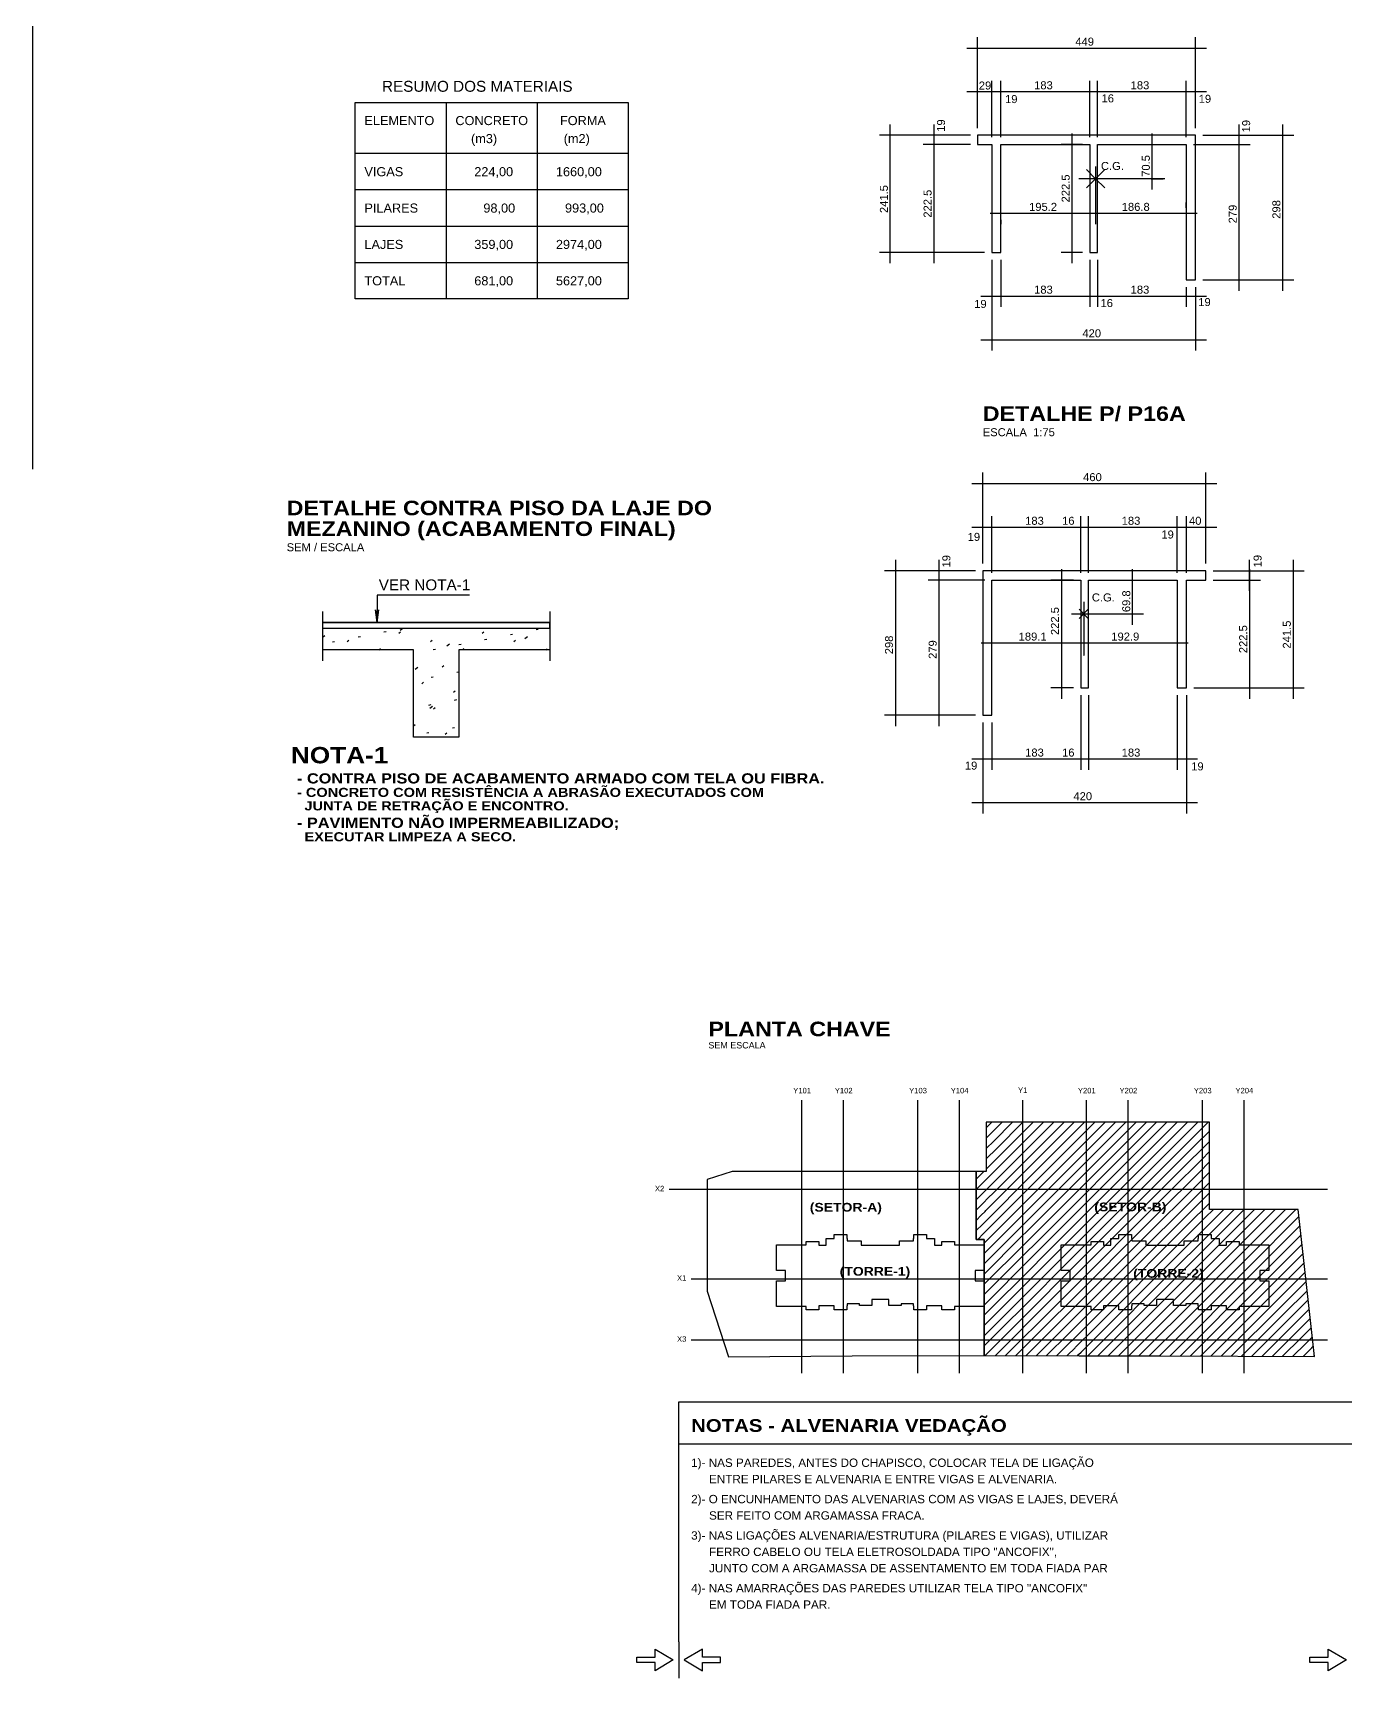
# Model space of a CAD drawing. Extents: x 0 to 13080, y 0 to 6750.
# Drawn here: x 8974 to 11687, y 0 to 3393 of the extents above; entities that cross this region are included whole.
import ezdxf

# ---------------------------------------------------------------- set-up
doc = ezdxf.new("R2010")
doc.units = 0
doc.header["$MEASUREMENT"] = 0
doc.linetypes.add('ESTILO_TQS_0006', pattern=[0.3, 0.2, -0.1])
doc.linetypes.add('ESTILO_TQS_0007', pattern=[2.1, 1.5, -0.2, 0.2, -0.2])
for name, color, linetype in [('MTH-14', 2, 'CONTINUOUS'), ('MTH-179', 1, 'CONTINUOUS'), ('MTH-18', 1, 'CONTINUOUS'), ('MTH-201', 4, 'CONTINUOUS'), ('MTH-226', 6, 'CONTINUOUS'), ('MTH-COTAS7', 31, 'CONTINUOUS'), ('MTH-EIXO-215', 1, 'CONTINUOUS'), ('MTH-EIXO-217', 8, 'CONTINUOUS'), ('MTH-LAJE-PRÉ', 16, 'CONTINUOUS'), ('MTH-LINHA-CORTE', 5, 'CONTINUOUS'), ('MTH-PILAR-SEGUE', 5, 'CONTINUOUS'), ('MTH-SOMBRA25', 253, 'CONTINUOUS'), ('MTH-TXT', 4, 'CONTINUOUS'), ('MTH-TXT-NEGRITO', 5, 'CONTINUOUS'), ('MTH-TXT-NOTAS', 3, 'CONTINUOUS'), ('MTH-TXT2', 5, 'CONTINUOUS')]:
    doc.layers.add(name, color=color, linetype=linetype)
doc.styles.add('TQS_ARIAL', font='arial.ttf')
doc.styles.add('TQS_ARIAL_BLACK', font='ariblk.ttf')

msp = doc.modelspace()

# ---------------------------------------------------------------- linework, layer by layer
at = {"layer": 'MTH-14', "linetype": 'Continuous'}
for p, q in [((9825.895323, 3249.384229), (9825.895323, 2844.384045)), ((10013.395323, 3249.384229), (10013.395323, 2844.384045)), ((9638.395323, 3069.384045), (10200.895323, 3069.384045)), ((9638.395323, 2994.384045), (10200.895323, 2994.384045))]:
    msp.add_line(p, q, dxfattribs=at)
at = {"layer": 'MTH-179', "linetype": 'Continuous'}
msp.add_line((10305.004952, 75.003475), (10305.004952, 0.003475), dxfattribs=at)
for points in [[(10293.753853, 37.503475), (10256.253853, 15.003475), (10256.253853, 31.878475), (10218.753853, 31.878475), (10218.753853, 43.128475), (10256.253853, 43.128475), (10256.253853, 60.003475), (10293.753853, 37.503475)], [(10316.253853, 37.503475), (10353.753853, 15.003475), (10353.753853, 31.878475), (10391.253853, 31.878475), (10391.253853, 43.128475), (10353.753853, 43.128475), (10353.753853, 60.003475), (10316.253853, 37.503475)], [(11681.254945, 37.503475), (11643.754945, 15.003475), (11643.754945, 31.878475), (11606.254945, 31.878475), (11606.254945, 43.128475), (11643.754945, 43.128475), (11643.754945, 60.003475), (11681.254945, 37.503475)]]:
    msp.add_lwpolyline(points, dxfattribs=at)
at = {"layer": 'MTH-18', "linetype": 'Continuous'}
msp.add_line((10305.004945, 483.002873), (11692.504945, 483.002873), dxfattribs=at)
at = {"layer": 'MTH-201', "linetype": 'ESTILO_TQS_0006'}
for points in [[(10506.861579, 893.794825), (10568.061171, 893.794825), (10568.061171, 900.454825), (10594.071506, 900.454825), (10594.071506, 892.444825), (10609.011579, 892.444825), (10609.011579, 906.528268), (10625.661578, 906.528268), (10625.661578, 914.53992), (10651.581579, 914.53992), (10651.581579, 906.529825), (10652.301579, 906.529825), (10652.301579, 901.849825), (10681.281579, 901.849825), (10681.281579, 893.029825), (10760.121579, 893.029825), (10760.121579, 901.849825), (10789.101579, 901.849825), (10789.101579, 906.529825), (10789.821579, 906.529825), (10789.821579, 914.53992), (10815.741579, 914.53992), (10815.741579, 906.528268), (10832.391579, 906.528268), (10832.391579, 892.444825), (10847.331651, 892.444825), (10847.331651, 900.454825), (10873.341578, 900.454825), (10873.341578, 893.794825), (10934.541579, 893.794825), (10934.541579, 840.784825), (10916.361579, 840.784825), (10916.361579, 819.094825), (10934.541579, 819.094825), (10934.541579, 766.084825), (10873.611986, 766.084825), (10873.341986, 766.084825), (10873.341578, 759.424825), (10847.331651, 759.424825), (10847.331651, 767.434826), (10815.74151, 767.434825), (10815.74151, 759.424826), (10789.821579, 759.424826), (10789.821579, 767.434825), (10789.101579, 767.434825), (10789.101579, 772.115414), (10763.811579, 772.115414), (10763.811579, 768.334825), (10738.071578, 768.334825), (10738.071578, 781.024825), (10703.331579, 781.024825), (10703.331579, 768.334825), (10677.591579, 768.334825), (10677.591579, 772.115414), (10652.301579, 772.115414), (10652.301579, 767.434825), (10651.581579, 767.434825), (10651.581579, 759.424826), (10625.661647, 759.424826), (10625.661647, 767.434825), (10594.071506, 767.434825), (10594.071506, 759.424825), (10568.061579, 759.424825), (10568.061579, 766.084824), (10506.861579, 766.084825), (10506.861579, 819.094825), (10525.041579, 819.094825), (10525.041579, 840.784825), (10506.861579, 840.784825), (10506.861579, 893.794825)], [(11093.706518, 893.794829), (11154.906111, 893.794829), (11154.906111, 900.454829), (11180.916446, 900.454829), (11180.916446, 892.444829), (11195.856518, 892.444829), (11195.856518, 906.528272), (11212.506518, 906.528272), (11212.506518, 914.539924), (11238.426518, 914.539924), (11238.426518, 906.529829), (11239.146518, 906.529829), (11239.146518, 901.849829), (11268.126518, 901.849829), (11268.126518, 893.029829), (11346.966518, 893.029829), (11346.966518, 901.849829), (11375.946518, 901.849829), (11375.946518, 906.529829), (11376.666518, 906.529829), (11376.666518, 914.539924), (11402.586518, 914.539924), (11402.586518, 906.528272), (11419.236518, 906.528272), (11419.236518, 892.444829), (11434.176591, 892.444829), (11434.176591, 900.454829), (11460.186518, 900.454829), (11460.186518, 893.794829), (11521.386518, 893.794829), (11521.386518, 840.784829), (11503.206518, 840.784829), (11503.206518, 819.094829), (11521.386518, 819.094829), (11521.386518, 766.084829), (11460.456926, 766.084829), (11460.186926, 766.084829), (11460.186518, 759.424829), (11434.176591, 759.424829), (11434.176591, 767.434829), (11402.58645, 767.434829), (11402.58645, 759.424829), (11376.666518, 759.424829), (11376.666518, 767.434828), (11375.946518, 767.434828), (11375.946518, 772.115418), (11350.656518, 772.115418), (11350.656518, 768.334829), (11324.916518, 768.334829), (11324.916518, 781.024829), (11290.176518, 781.024829), (11290.176518, 768.334829), (11264.436518, 768.334829), (11264.436518, 772.115418), (11239.146518, 772.115418), (11239.146518, 767.434828), (11238.426518, 767.434828), (11238.426518, 759.424829), (11212.506587, 759.424829), (11212.506587, 767.434829), (11180.916446, 767.434829), (11180.916446, 759.424829), (11154.906518, 759.424829), (11154.906518, 766.084828), (11093.706518, 766.084829), (11093.706518, 819.094829), (11111.886518, 819.094829), (11111.886518, 840.784829), (11093.706518, 840.784829), (11093.706518, 893.794829)]]:
    msp.add_lwpolyline(points, dxfattribs=at)
at = {"layer": 'MTH-226', "linetype": 'Continuous'}
for p, q in [((10305.004945, 570.002873), (11692.504945, 570.002873)), ((10305.004945, 75.003475), (10305.004945, 570.002873))]:
    msp.add_line(p, q, dxfattribs=at)
at = {"layer": 'MTH-COTAS7', "linetype": 'Continuous'}
for p, q in [((8973.784341, 2493.235465), (8973.784341, 4583.235466)), ((10898.701537, 3361.490293), (11392.701538, 3361.490293)), ((10921.201537, 3196.490293), (10921.201537, 3383.990293)), ((11370.201538, 3196.490293), (11370.201538, 3383.990293)), ((10921.201537, 3196.490293), (10921.201537, 3293.990293)), ((10950.201538, 3177.490293), (10950.201538, 3293.990293)), ((10950.201538, 3177.490293), (10950.201538, 3293.990293)), ((10969.201538, 3177.490296), (10969.201538, 3293.990293)), ((10969.201538, 3177.490296), (10969.201538, 3293.990293)), ((11152.201538, 3177.490296), (11152.201538, 3293.990293)), ((11152.201538, 3177.490296), (11152.201538, 3293.990293)), ((11168.201538, 3177.4903), (11168.201538, 3293.990293)), ((11168.201538, 3177.4903), (11168.201538, 3293.990293)), ((11351.201538, 3177.4903), (11351.201538, 3293.990293)), ((11351.201538, 3177.4903), (11351.201538, 3293.990293)), ((11370.201538, 3196.490293), (11370.201538, 3293.990293)), ((10898.701537, 3271.490293), (10972.701538, 3271.490293)), ((10927.701538, 3271.490293), (10991.701538, 3271.490293)), ((10946.701538, 3271.490293), (11174.701538, 3271.490293)), ((11129.701538, 3271.490293), (11190.701538, 3271.490293)), ((11145.701538, 3271.490293), (11373.701538, 3271.490293)), ((11328.701538, 3271.490293), (11392.701538, 3271.490293)), ((10741.201537, 2917.490302), (10741.201537, 3203.990293)), ((10831.201537, 3203.990293), (10831.201537, 3139.990293)), ((11460.201538, 3139.9903), (11460.201538, 3203.990293)), ((11550.201538, 2860.990293), (11550.201538, 3203.990293)), ((10906.201537, 3181.490293), (10718.701537, 3181.490293)), ((10906.201537, 3181.490293), (10808.701537, 3181.490293)), ((10906.201537, 3162.490293), (10808.701537, 3162.490293)), ((10906.201537, 3162.490293), (10808.701537, 3162.490293)), ((10831.201537, 3184.990293), (10831.201537, 2917.490302)), ((11137.201538, 3162.490296), (11093.717554, 3162.490296)), ((11116.217554, 2917.490302), (11116.217554, 3184.990296)), ((11281.096933, 3069.461167), (11281.096933, 3184.9903)), ((11281.835519, 3162.4903), (11303.596933, 3162.4903)), ((11366.201538, 3162.4903), (11482.701538, 3162.4903)), ((11366.201538, 3162.4903), (11482.701538, 3162.4903)), ((11385.201538, 3181.490293), (11572.701538, 3181.490293)), ((11385.201538, 3181.490293), (11482.701538, 3181.490293)), ((11460.201538, 2860.990293), (11460.201538, 3184.9903)), ((11164.43555, 3091.961167), (11145.68555, 3110.711167)), ((11164.43555, 3091.961167), (11145.68555, 3073.211167)), ((11164.43555, 3091.961167), (11183.18555, 3110.711167)), ((11164.43555, 3091.961167), (11183.18555, 3073.211167)), ((11279.065323, 3091.961167), (11303.596933, 3091.961167)), ((10946.701538, 3020.732948), (11186.93555, 3020.732948)), ((11141.93555, 3020.732948), (11373.701538, 3020.732948)), ((11164.43555, 3021.682727), (11164.43555, 2998.232948)), ((11164.43555, 3021.682727), (11164.43555, 2998.232948)), ((11351.201538, 3031.667318), (11351.201538, 3043.232948)), ((10969.201538, 3007.284589), (10969.201538, 2998.232948)), ((10935.201538, 2939.990302), (10718.701537, 2939.990302)), ((10935.201538, 2939.990302), (10808.701537, 2939.990302)), ((10950.201538, 2924.990302), (10950.201538, 2737.490302)), ((10950.201538, 2924.990302), (10950.201538, 2827.490302)), ((10969.201538, 2924.990302), (10969.201538, 2827.490302)), ((10969.201538, 2924.990302), (10969.201538, 2827.490302)), ((11137.201538, 2939.990302), (11093.717554, 2939.990302)), ((11152.201538, 2924.990302), (11152.201538, 2827.490302)), ((11152.201538, 2924.990302), (11152.201538, 2827.490302)), ((11168.201538, 2924.990302), (11168.201538, 2827.490302)), ((11168.201538, 2924.990302), (11168.201538, 2827.490302)), ((10927.701538, 2849.990302), (10991.701538, 2849.990302)), ((10946.701538, 2849.990302), (11174.701538, 2849.990302)), ((11129.701538, 2849.990302), (11190.701538, 2849.990302)), ((11145.701538, 2849.990302), (11373.701538, 2849.990302)), ((11328.701538, 2849.990302), (11392.701538, 2849.990302)), ((11351.201538, 2868.490293), (11351.201538, 2827.490302)), ((11351.201538, 2868.490293), (11351.201538, 2827.490302)), ((11370.201538, 2868.490293), (11370.201538, 2737.490302)), ((11370.201538, 2868.490293), (11370.201538, 2827.490302)), ((11385.201538, 2883.490293), (11482.701538, 2883.490293)), ((11385.201538, 2883.490293), (11572.701538, 2883.490293)), ((10927.701538, 2759.990302), (11392.701538, 2759.990302)), ((10931.74639, 2298.391882), (10931.74639, 2485.891882)), ((11391.746391, 2298.391882), (11391.746391, 2485.891882)), ((10909.24639, 2463.391882), (11414.246391, 2463.391882)), ((10931.74639, 2298.391882), (10931.74639, 2395.891882)), ((10950.74639, 2279.391889), (10950.74639, 2395.891882)), ((10950.74639, 2279.391889), (10950.74639, 2395.891882)), ((11133.74639, 2279.391889), (11133.74639, 2395.891882)), ((11133.74639, 2279.391889), (11133.74639, 2395.891882)), ((11149.74639, 2279.391885), (11149.74639, 2395.891882)), ((11149.74639, 2279.391885), (11149.74639, 2395.891882)), ((11332.74639, 2279.391885), (11332.74639, 2395.891882)), ((11332.74639, 2279.391885), (11332.74639, 2395.891882)), ((11351.74639, 2279.391882), (11351.74639, 2395.891882)), ((11351.74639, 2279.391882), (11351.74639, 2395.891882)), ((11391.746391, 2298.391882), (11391.746391, 2395.891882)), ((10909.24639, 2373.391882), (10973.24639, 2373.391882)), ((10928.24639, 2373.391882), (11156.24639, 2373.391882)), ((11111.24639, 2373.391882), (11172.24639, 2373.391882)), ((11127.24639, 2373.391882), (11355.24639, 2373.391882)), ((11310.24639, 2373.391882), (11374.24639, 2373.391882)), ((11329.24639, 2373.391882), (11414.246391, 2373.391882)), ((10916.74639, 2283.391882), (10729.24639, 2283.391882)), ((10751.74639, 2305.891882), (10751.74639, 1962.891882)), ((10916.74639, 2283.391882), (10819.24639, 2283.391882)), ((10841.74639, 2241.891889), (10841.74639, 2305.891882)), ((10841.74639, 1962.891882), (10841.74639, 2286.891889)), ((11094.883799, 2019.391891), (11094.883799, 2286.891889)), ((11240.724966, 2172.129005), (11240.724966, 2286.891885)), ((11406.746391, 2283.391882), (11594.246391, 2283.391882)), ((11406.746391, 2283.391882), (11504.246391, 2283.391882)), ((11481.746391, 2241.891882), (11481.746391, 2305.891882)), ((11481.746391, 2286.891882), (11481.746391, 2019.391891)), ((11571.746391, 2305.891882), (11571.746391, 2019.391891)), ((10935.74639, 2264.391889), (10819.24639, 2264.391889)), ((10935.74639, 2264.391889), (10819.24639, 2264.391889)), ((11118.74639, 2264.391889), (11072.383799, 2264.391889)), ((11249.188685, 2264.391885), (11263.224966, 2264.391885)), ((11406.746391, 2264.391882), (11504.246391, 2264.391882)), ((11406.746391, 2264.391882), (11504.246391, 2264.391882)), ((11149.268917, 2204.004005), (11130.518917, 2185.254005)), ((11130.518917, 2204.004005), (11149.268917, 2185.254005)), ((11236.460136, 2194.629005), (11263.224966, 2194.629005)), ((10950.74639, 2134.19201), (10950.74639, 2157.093554)), ((10928.24639, 2134.593554), (11162.393917, 2134.593554)), ((11117.393917, 2134.593554), (11355.24639, 2134.593554)), ((11332.74639, 2131.248777), (11332.74639, 2112.093554)), ((11118.74639, 2041.891891), (11072.383799, 2041.891891)), ((11366.74639, 2041.891891), (11594.246391, 2041.891891)), ((11366.74639, 2041.891891), (11504.246391, 2041.891891)), ((11133.74639, 2026.891891), (11133.74639, 1872.891882)), ((11133.74639, 2026.891891), (11133.74639, 1872.891882)), ((11149.74639, 2026.891891), (11149.74639, 1872.891882)), ((11149.74639, 2026.891891), (11149.74639, 1872.891882)), ((11332.74639, 2026.891891), (11332.74639, 1872.891882)), ((11332.74639, 2026.891891), (11332.74639, 1872.891882)), ((11351.74639, 2026.891891), (11351.74639, 1782.891882)), ((11351.74639, 2026.891891), (11351.74639, 1872.891882)), ((10916.74639, 1985.391882), (10729.24639, 1985.391882)), ((10916.74639, 1985.391882), (10819.24639, 1985.391882)), ((10931.74639, 1970.391882), (10931.74639, 1782.891882)), ((10931.74639, 1970.391882), (10931.74639, 1872.891882)), ((10950.74639, 1970.391882), (10950.74639, 1872.891882)), ((10950.74639, 1970.391882), (10950.74639, 1872.891882)), ((10909.24639, 1895.391882), (10973.24639, 1895.391882)), ((10928.24639, 1895.391882), (11156.24639, 1895.391882)), ((11111.24639, 1895.391882), (11172.24639, 1895.391882)), ((11127.24639, 1895.391882), (11355.24639, 1895.391882)), ((11310.24639, 1895.391882), (11374.24639, 1895.391882)), ((10909.24639, 1805.391882), (11374.24639, 1805.391882))]:
    msp.add_line(p, q, dxfattribs=at)
msp.add_lwpolyline([(9873.981476, 2233.504258), (9683.452049, 2233.504258), (9683.452049, 2176.710854), (9680.025737, 2202.736282), (9683.452049, 2176.710854), (9686.878362, 2202.736282)], dxfattribs=at)
at = {"layer": 'MTH-EIXO-215', "linetype": 'Continuous'}
for p, q in [((10558.341579, 1192.033689), (10558.341579, 628.712815)), ((10644.111579, 1192.033689), (10644.111579, 628.712815)), ((10797.291579, 1192.033689), (10797.291579, 628.712815)), ((10883.061579, 1192.033689), (10883.061579, 628.712815)), ((11014.686518, 628.712815), (11014.686518, 1192.033689)), ((11145.186518, 1192.033689), (11145.186518, 628.712815)), ((11230.956518, 1192.033689), (11230.956518, 628.712815)), ((11384.136518, 1192.033689), (11384.136518, 628.712815)), ((11469.906518, 1192.033689), (11469.906518, 628.712815)), ((10285.30721, 1008.184825), (11642.634998, 1008.184825)), ((10330.746806, 823.684825), (11642.634998, 823.684825)), ((10330.746806, 697.864825), (11642.634998, 697.864825))]:
    msp.add_line(p, q, dxfattribs=at)
at = {"layer": 'MTH-EIXO-217', "linetype": 'ESTILO_TQS_0007'}
for p, q in [((11307.036164, 3091.961167), (11129.701538, 3091.961167)), ((11164.43555, 3116.961167), (11164.43555, 3017.122112)), ((11139.893917, 2219.629005), (11139.893917, 2108.31541)), ((9570.59721, 2199.210854), (9570.59721, 2097.960854)), ((10039.34721, 2199.210854), (10039.34721, 2097.960854)), ((11114.893917, 2194.629005), (11262.053886, 2194.629005))]:
    msp.add_line(p, q, dxfattribs=at)
at = {"layer": 'MTH-LAJE-PRÉ', "linetype": 'Continuous'}
for p, q in [((10939.086579, 1134.628775), (10942.399466, 1137.941663)), ((10939.086579, 1113.415572), (10948.426805, 1122.755798)), ((10942.399466, 1137.941663), (10950.746278, 1146.288475)), ((10948.426805, 1122.755798), (10971.959482, 1146.288475)), ((10954.454144, 1107.569934), (10993.172685, 1146.288475)), ((10960.481482, 1092.384069), (11014.385888, 1146.288475)), ((10966.508821, 1077.198204), (11035.599092, 1146.288475)), ((10972.53616, 1062.012339), (11056.812295, 1146.288475)), ((10978.563498, 1046.826475), (11078.025499, 1146.288475)), ((10984.590837, 1031.64061), (11099.238702, 1146.288475)), ((10990.618176, 1016.454745), (11120.451906, 1146.288475)), ((10996.645515, 1001.268881), (11141.665109, 1146.288475)), ((11002.672853, 986.083016), (11162.878312, 1146.288475)), ((11008.700192, 970.897151), (11184.091516, 1146.288475)), ((11014.727531, 955.711286), (11205.304719, 1146.288475)), ((11020.754869, 940.525422), (11226.517923, 1146.288475)), ((11026.782208, 925.339557), (11247.731126, 1146.288475)), ((11032.809547, 910.153692), (11268.94433, 1146.288475)), ((11038.836886, 894.967828), (11290.157533, 1146.288475)), ((11044.864224, 879.781963), (11311.370737, 1146.288475)), ((11050.891563, 864.596098), (11332.58394, 1146.288475)), ((11056.918902, 849.410233), (11353.797143, 1146.288475)), ((11062.94624, 834.224369), (11375.010347, 1146.288475)), ((11068.973579, 819.038504), (11396.22355, 1146.288475)), ((11376.037399, 1104.88912), (11394.369934, 1123.221656)), ((11394.369934, 1123.221656), (11399.166631, 1128.018352)), ((10939.086579, 1092.202369), (10954.454144, 1107.569934)), ((10939.086579, 1070.989165), (10960.481482, 1092.384069)), ((11075.000918, 803.852639), (11376.037399, 1104.88912)), ((11349.182347, 1056.820865), (11388.800552, 1096.43907)), ((11388.800552, 1096.43907), (11399.166631, 1106.805148)), ((10939.086579, 1049.775962), (10966.508821, 1077.198204)), ((10944.451128, 1033.927308), (10972.53616, 1062.012339)), ((11081.028257, 788.666775), (11349.182347, 1056.820865)), ((11322.327295, 1008.752609), (11383.23117, 1069.656485)), ((11377.661788, 1042.873899), (11399.166631, 1064.378742)), ((11383.23117, 1069.656485), (11399.166631, 1085.591945)), ((10918.071579, 1028.760962), (10919.73905, 1030.428433)), ((10919.73905, 1030.428433), (10933.898885, 1044.588268)), ((10921.973947, 1011.450126), (10938.548309, 1028.024489)), ((10938.548309, 1028.024489), (10938.892127, 1028.368307)), ((10938.634728, 1006.897705), (10951.552261, 1019.815237)), ((10938.892127, 1028.368307), (10944.451128, 1033.927308)), ((10951.552261, 1019.815237), (10978.563498, 1046.826475)), ((10958.653394, 1005.703167), (10984.590837, 1031.64061)), ((11295.472243, 960.684354), (11377.661788, 1042.873899)), ((11366.523024, 989.308728), (11399.166631, 1021.952335)), ((11372.092406, 1016.091314), (11399.166631, 1043.165538)), ((10918.071579, 1007.547758), (10921.973947, 1011.450126)), ((10918.071579, 986.334555), (10924.208844, 992.47182)), ((10924.208844, 992.47182), (10937.835794, 1006.09877)), ((10926.443741, 973.493514), (10937.123278, 984.173051)), ((10937.123278, 984.173051), (10938.37733, 985.427103)), ((10937.835794, 1006.09877), (10938.634728, 1006.897705)), ((10938.119931, 963.956501), (10965.754527, 991.591097)), ((10938.37733, 985.427103), (10958.653394, 1005.703167)), ((10965.754527, 991.591097), (10990.618176, 1016.454745)), ((10972.85566, 977.479026), (10996.645515, 1001.268881)), ((10979.956793, 963.366956), (11002.672853, 986.083016)), ((11087.055595, 773.48091), (11322.327295, 1008.752609)), ((11241.76214, 864.547844), (11366.523024, 989.308728)), ((11268.617191, 912.616099), (11372.092406, 1016.091314)), ((11360.953642, 962.526143), (11399.166631, 1000.739131)), ((10918.071579, 965.121351), (10926.443741, 973.493514)), ((10918.071579, 943.908148), (10928.678638, 954.515207)), ((10928.678638, 954.515207), (10936.410763, 962.247333)), ((10936.410763, 962.247333), (10938.119931, 963.956501)), ((10937.605134, 921.015297), (10979.956793, 963.366956)), ((10937.862533, 942.485899), (10972.85566, 977.479026)), ((10987.057926, 949.254885), (11008.700192, 970.897151)), ((10994.159059, 935.142815), (11014.727531, 955.711286)), ((11093.082934, 758.295045), (11295.472243, 960.684354)), ((11214.907088, 816.479589), (11360.953642, 962.526143)), ((11349.814878, 908.960972), (11395.161945, 954.308039)), ((11355.38426, 935.743558), (11399.166631, 979.525928)), ((11395.161945, 954.308039), (11402.524905, 961.670998)), ((11402.524905, 961.670998), (11407.232174, 966.378268)), ((11411.357508, 949.290399), (11428.445378, 966.378268)), ((11420.190112, 936.909799), (11449.658581, 966.378268)), ((11429.022716, 924.529199), (11470.871785, 966.378268)), ((11437.855319, 912.148599), (11492.084988, 966.378268)), ((11446.687923, 899.767999), (11513.298192, 966.378268)), ((11455.520526, 887.3874), (11534.511395, 966.378268)), ((11464.35313, 875.0068), (11555.724598, 966.378268)), ((11473.185734, 862.6262), (11576.937802, 966.378268)), ((11482.018337, 850.2456), (11583.395274, 951.622537)), ((10918.071579, 922.694945), (10930.913535, 935.536901)), ((10921.318106, 904.728268), (10933.148432, 916.558595)), ((10930.913535, 935.536901), (10935.698248, 940.321614)), ((10933.148432, 916.558595), (10934.985732, 918.395895)), ((10934.985732, 918.395895), (10937.605134, 921.015297)), ((10935.698248, 940.321614), (10937.862533, 942.485899)), ((10936.832938, 856.603491), (11001.260192, 921.030745)), ((10937.090337, 878.074093), (10994.159059, 935.142815)), ((10937.347735, 899.544695), (10987.057926, 949.254885)), ((11001.260192, 921.030745), (11020.754869, 940.525422)), ((11008.361325, 906.918674), (11026.782208, 925.339557)), ((11188.052036, 768.411333), (11355.38426, 935.743558)), ((11344.245496, 882.178387), (11384.629213, 922.562103)), ((11363.563748, 859.070232), (11429.022716, 924.529199)), ((11374.09648, 890.816167), (11420.190112, 936.909799)), ((11384.629213, 922.562103), (11411.357508, 949.290399)), ((11490.850941, 837.865), (11585.510101, 932.52416)), ((10934.541579, 896.738538), (10937.347735, 899.544695)), ((10936.318141, 813.662287), (11015.462458, 892.806604)), ((10936.57554, 835.132889), (11008.361325, 906.918674)), ((11015.462458, 892.806604), (11032.809547, 910.153692)), ((11022.563591, 878.694533), (11038.836886, 894.967828)), ((11099.110273, 743.10918), (11268.617191, 912.616099)), ((11134.341933, 672.274823), (11344.245496, 882.178387)), ((11161.196984, 720.343078), (11349.814878, 908.960972)), ((11331.965552, 763.832425), (11455.520526, 887.3874)), ((11338.676114, 855.395801), (11374.09648, 890.816167)), ((11342.498284, 795.578361), (11446.687923, 899.767999)), ((11353.031016, 827.324296), (11437.855319, 912.148599)), ((11499.683545, 825.484401), (11587.624928, 913.425784)), ((11508.516148, 813.103801), (11589.739754, 894.327407)), ((10934.541579, 875.525334), (10937.090337, 878.074093)), ((10934.541579, 854.312131), (10936.832938, 856.603491)), ((10935.545945, 749.25048), (11036.765858, 850.470393)), ((10935.803344, 770.721083), (11029.664725, 864.582463)), ((10936.060743, 792.191685), (11022.563591, 878.694533)), ((11029.664725, 864.582463), (11044.864224, 879.781963)), ((11036.765858, 850.470393), (11050.891563, 864.596098)), ((11043.866991, 836.358322), (11056.918902, 849.410233)), ((11105.137611, 727.923316), (11241.76214, 864.547844)), ((11148.047706, 664.767393), (11338.676114, 855.395801)), ((11300.367355, 668.594618), (11482.018337, 850.2456)), ((11310.900087, 700.340554), (11473.185734, 862.6262)), ((11321.43282, 732.086489), (11464.35313, 875.0068)), ((11333.106732, 828.613216), (11363.563748, 859.070232)), ((11517.348752, 800.723201), (11591.854581, 875.229031)), ((11526.181355, 788.342601), (11593.969408, 856.130654)), ((10934.541579, 833.098927), (10936.57554, 835.132889)), ((10935.031148, 706.309276), (11050.968124, 822.246252)), ((10935.288547, 727.779878), (11043.866991, 836.358322)), ((11050.968124, 822.246252), (11062.94624, 834.224369)), ((11058.069257, 808.134181), (11068.973579, 819.038504)), ((11111.16495, 712.737451), (11214.907088, 816.479589)), ((11169.190514, 664.696997), (11333.106732, 828.613216)), ((11317.201694, 664.215753), (11490.850941, 837.865)), ((11327.53735, 801.83063), (11353.031016, 827.324296)), ((11338.357847, 664.158703), (11499.683545, 825.484401)), ((11535.013959, 775.962001), (11596.084235, 837.032277)), ((11543.846563, 763.581402), (11598.199062, 817.933901)), ((10934.541579, 811.885724), (10936.318141, 813.662287)), ((10934.541579, 790.672521), (10936.060743, 792.191685)), ((10934.77375, 684.838674), (11058.069257, 808.134181)), ((10936.613831, 665.465553), (11065.17039, 794.022111)), ((11065.17039, 794.022111), (11075.000918, 803.852639)), ((11072.271523, 779.910041), (11081.028257, 788.666775)), ((11190.333321, 664.626602), (11327.53735, 801.83063)), ((11321.967968, 775.048045), (11342.498284, 795.578361)), ((11359.514001, 664.101653), (11508.516148, 813.103801)), ((11380.670154, 664.044603), (11517.348752, 800.723201)), ((11401.826308, 663.987553), (11526.181355, 788.342601)), ((11552.679166, 751.200802), (11600.313889, 798.835524)), ((10934.541579, 769.459317), (10935.803344, 770.721083)), ((10934.541579, 748.246114), (10935.545945, 749.25048)), ((10957.757272, 665.39579), (11072.271523, 779.910041)), ((10978.900713, 665.326028), (11079.372656, 765.79797)), ((11000.044154, 665.256265), (11086.473789, 751.6859)), ((11079.372656, 765.79797), (11087.055595, 773.48091)), ((11086.473789, 751.6859), (11093.082934, 758.295045)), ((11117.192289, 697.551586), (11188.052036, 768.411333)), ((11211.476129, 664.556206), (11321.967968, 775.048045)), ((11232.618937, 664.48581), (11316.398586, 748.26546)), ((11316.398586, 748.26546), (11331.965552, 763.832425)), ((11422.982461, 663.930504), (11535.013959, 775.962001)), ((11444.138615, 663.873454), (11543.846563, 763.581402)), ((11465.294768, 663.816404), (11552.679166, 751.200802)), ((11561.51177, 738.820202), (11602.428716, 779.737148)), ((11570.344374, 726.439602), (11604.543543, 760.638771)), ((10934.541579, 727.03291), (10935.288547, 727.779878)), ((11021.187595, 665.186503), (11093.574922, 737.57383)), ((11042.331036, 665.11674), (11100.676055, 723.461759)), ((11093.574922, 737.57383), (11099.110273, 743.10918)), ((11100.676055, 723.461759), (11105.137611, 727.923316)), ((11107.777188, 709.349689), (11111.16495, 712.737451)), ((11123.219628, 682.365722), (11161.196984, 720.343078)), ((11253.761745, 664.415415), (11310.829204, 721.482874)), ((11310.829204, 721.482874), (11321.43282, 732.086489)), ((11486.450922, 663.759354), (11561.51177, 738.820202)), ((11507.607075, 663.702304), (11570.344374, 726.439602)), ((11528.763228, 663.645254), (11579.176977, 714.059002)), ((11579.176977, 714.059002), (11606.65837, 741.540395)), ((11588.009581, 701.678403), (11608.773196, 722.442018)), ((10934.541579, 705.819707), (10935.031148, 706.309276)), ((10934.541579, 684.606503), (10934.77375, 684.838674)), ((11063.474477, 665.046978), (11107.777188, 709.349689)), ((11084.617918, 664.977215), (11114.878321, 695.237618)), ((11105.761359, 664.907453), (11121.979454, 681.125548)), ((11114.878321, 695.237618), (11117.192289, 697.551586)), ((11121.979454, 681.125548), (11123.219628, 682.365722)), ((11274.904553, 664.345019), (11305.259822, 694.700289)), ((11305.259822, 694.700289), (11310.900087, 700.340554)), ((11549.919382, 663.588204), (11588.009581, 701.678403)), ((11571.075535, 663.531154), (11596.842184, 689.297803)), ((11596.842184, 689.297803), (11610.888023, 703.343642)), ((11605.674788, 676.917203), (11613.00285, 684.245265)), ((11126.9048, 664.83769), (11129.080587, 667.013478)), ((11129.080587, 667.013478), (11129.246966, 667.179857)), ((11129.246966, 667.179857), (11134.341933, 672.274823)), ((11296.047361, 664.274624), (11299.69044, 667.917703)), ((11299.69044, 667.917703), (11300.367355, 668.594618)), ((11592.231689, 663.474104), (11605.674788, 676.917203)), ((11613.387842, 663.417054), (11614.507392, 664.536603)), ((11614.507392, 664.536603), (11615.117677, 665.146889))]:
    msp.add_line(p, q, dxfattribs=at)
at = {"layer": 'MTH-LINHA-CORTE', "linetype": 'Continuous'}
for p, q in [((9570.59721, 2176.710854), (10039.34721, 2176.710854)), ((9570.59721, 2165.460854), (10039.34721, 2165.460854)), ((9758.09721, 2120.460854), (9570.59721, 2120.460854)), ((9758.09721, 1940.460854), (9758.09721, 2120.460854)), ((10039.34721, 2120.460854), (9851.84721, 2120.460854)), ((9851.84721, 2120.460854), (9851.84721, 1940.460854)), ((9851.84721, 1940.460854), (9758.09721, 1940.460854))]:
    msp.add_line(p, q, dxfattribs=at)
at = {"layer": 'MTH-PILAR-SEGUE', "linetype": 'Continuous'}
for points in [[(10950.201538, 2939.990302), (10969.201538, 2939.990302), (10969.201538, 3162.490296), (11152.201538, 3162.490296), (11152.201538, 2939.990302), (11168.201538, 2939.990302), (11168.201538, 3162.4903), (11351.201538, 3162.4903), (11351.201538, 2883.490293), (11370.201538, 2883.490293), (11370.201538, 3181.490293), (10921.201537, 3181.490293), (10921.201537, 3162.490293), (10950.201538, 3162.490293), (10950.201538, 2939.990302)], [(11351.74639, 2041.891891), (11351.74639, 2264.391882), (11391.746391, 2264.391882), (11391.746391, 2283.391882), (10931.74639, 2283.391882), (10931.74639, 1985.391882), (10950.74639, 1985.391882), (10950.74639, 2264.391889), (11133.74639, 2264.391889), (11133.74639, 2041.891891), (11149.74639, 2041.891891), (11149.74639, 2264.391885), (11332.74639, 2264.391885), (11332.74639, 2041.891891), (11351.74639, 2041.891891)]]:
    msp.add_lwpolyline(points, dxfattribs=at)
at = {"layer": 'MTH-SOMBRA25', "linetype": 'Continuous'}
for points in [[(10039.34721, 2176.710854), (9570.59721, 2176.710854), (9570.59721, 2165.460854), (10039.34721, 2165.460854), (10039.34721, 2176.710854)], [(10506.861579, 893.794825), (10568.061171, 893.794825), (10568.061171, 900.454825), (10594.071506, 900.454825), (10594.071506, 892.444825), (10609.011579, 892.444825), (10609.011579, 906.528268), (10625.661578, 906.528268), (10625.661578, 914.53992), (10651.581579, 914.53992), (10651.581579, 906.529825), (10652.301579, 906.529825), (10652.301579, 901.849825), (10681.281579, 901.849825), (10681.281579, 893.029825), (10760.121579, 893.029825), (10760.121579, 901.849825), (10789.101579, 901.849825), (10789.101579, 906.529825), (10789.821579, 906.529825), (10789.821579, 914.53992), (10815.741579, 914.53992), (10815.741579, 906.528268), (10832.391579, 906.528268), (10832.391579, 892.444825), (10847.331651, 892.444825), (10847.331651, 900.454825), (10873.341578, 900.454825), (10873.341578, 893.794825), (10934.541579, 893.794825), (10934.541579, 840.784825), (10916.361579, 840.784825), (10916.361579, 819.094825), (10934.541579, 819.094825), (10934.541579, 766.084825), (10873.611986, 766.084825), (10873.341986, 766.084825), (10873.341578, 759.424825), (10847.331651, 759.424825), (10847.331651, 767.434826), (10815.74151, 767.434825), (10815.74151, 759.424826), (10789.821579, 759.424826), (10789.821579, 767.434825), (10789.101579, 767.434825), (10789.101579, 772.115414), (10763.811579, 772.115414), (10763.811579, 768.334825), (10738.071578, 768.334825), (10738.071578, 781.024825), (10703.331579, 781.024825), (10703.331579, 768.334825), (10677.591579, 768.334825), (10677.591579, 772.115414), (10652.301579, 772.115414), (10652.301579, 767.434825), (10651.581579, 767.434825), (10651.581579, 759.424826), (10625.661647, 759.424826), (10625.661647, 767.434825), (10594.071506, 767.434825), (10594.071506, 759.424825), (10568.061579, 759.424825), (10568.061579, 766.084824), (10506.861579, 766.084825), (10506.861579, 819.094825), (10525.041579, 819.094825), (10525.041579, 840.784825), (10506.861579, 840.784825), (10506.861579, 893.794825)], [(11093.706518, 893.794829), (11154.906111, 893.794829), (11154.906111, 900.454829), (11180.916446, 900.454829), (11180.916446, 892.444829), (11195.856518, 892.444829), (11195.856518, 906.528272), (11212.506518, 906.528272), (11212.506518, 914.539924), (11238.426518, 914.539924), (11238.426518, 906.529829), (11239.146518, 906.529829), (11239.146518, 901.849829), (11268.126518, 901.849829), (11268.126518, 893.029829), (11346.966518, 893.029829), (11346.966518, 901.849829), (11375.946518, 901.849829), (11375.946518, 906.529829), (11376.666518, 906.529829), (11376.666518, 914.539924), (11402.586518, 914.539924), (11402.586518, 906.528272), (11419.236518, 906.528272), (11419.236518, 892.444829), (11434.176591, 892.444829), (11434.176591, 900.454829), (11460.186518, 900.454829), (11460.186518, 893.794829), (11521.386518, 893.794829), (11521.386518, 840.784829), (11503.206518, 840.784829), (11503.206518, 819.094829), (11521.386518, 819.094829), (11521.386518, 766.084829), (11460.456926, 766.084829), (11460.186926, 766.084829), (11460.186518, 759.424829), (11434.176591, 759.424829), (11434.176591, 767.434829), (11402.58645, 767.434829), (11402.58645, 759.424829), (11376.666518, 759.424829), (11376.666518, 767.434828), (11375.946518, 767.434828), (11375.946518, 772.115418), (11350.656518, 772.115418), (11350.656518, 768.334829), (11324.916518, 768.334829), (11324.916518, 781.024829), (11290.176518, 781.024829), (11290.176518, 768.334829), (11264.436518, 768.334829), (11264.436518, 772.115418), (11239.146518, 772.115418), (11239.146518, 767.434828), (11238.426518, 767.434828), (11238.426518, 759.424829), (11212.506587, 759.424829), (11212.506587, 767.434829), (11180.916446, 767.434829), (11180.916446, 759.424829), (11154.906518, 759.424829), (11154.906518, 766.084828), (11093.706518, 766.084829), (11093.706518, 819.094829), (11111.886518, 819.094829), (11111.886518, 840.784829), (11093.706518, 840.784829), (11093.706518, 893.794829)]]:
    msp.add_lwpolyline(points, dxfattribs=at)
at = {"layer": 'MTH-TXT', "linetype": 'Continuous'}
msp.add_lwpolyline([(10407.493109, 662.334186), (10662.304471, 664.767695), (10934.541579, 665.47239), (10934.541579, 904.728268), (10918.071579, 904.728268), (10918.071579, 1044.588268), (10415.513355, 1044.588268), (10363.671579, 1027.992002), (10363.581579, 797.722895), (10407.493109, 662.334186)], dxfattribs=at)
at = {"layer": 'MTH-TXT-NOTAS', "linetype": 'Continuous'}
for p, q in [((9570.59721, 2146.617169), (9575.235308, 2150.00978)), ((9591.333698, 2136.951256), (9595.75102, 2137.809896)), ((9621.545294, 2137.765821), (9624.992494, 2140.658365)), ((9644.341565, 2147.254942), (9648.758888, 2148.113582)), ((9697.349433, 2157.558627), (9701.766756, 2158.417268)), ((9728.111687, 2155.006066), (9731.558887, 2157.89861)), ((9731.003438, 2161.189895), (9736.451519, 2165.174981)), ((9793.311681, 2137.535781), (9796.758881, 2140.428325)), ((9899.878074, 2154.776026), (9903.325274, 2157.66857)), ((9904.928474, 2141.580245), (9909.345796, 2142.438885)), ((9957.936342, 2151.88393), (9962.353664, 2152.742571)), ((9965.078067, 2137.30574), (9968.525267, 2140.198285)), ((9988.058885, 2143.699264), (9993.506966, 2147.68435)), ((10010.944209, 2162.187616), (10015.361532, 2163.046257)), ((9686.942307, 2120.460854), (9690.192487, 2123.188079)), ((9798.912738, 2120.972873), (9803.33006, 2121.831514)), ((9826.842674, 2128.534063), (9832.290755, 2132.519149)), ((9851.920606, 2131.276559), (9856.337928, 2132.135199)), ((9858.982845, 2120.460854), (9861.958874, 2122.958039)), ((10031.023382, 2120.460854), (10033.72526, 2122.727999)), ((9761.465699, 2080.713031), (9766.91378, 2084.698117)), ((9817.145274, 2085.354964), (9820.592474, 2088.247508)), ((9847.468174, 2074.083433), (9851.84721, 2074.934631)), ((9775.778874, 2050.644433), (9779.226074, 2053.536977)), ((9794.460306, 2063.779747), (9798.877629, 2064.638388)), ((9840.978867, 2033.174148), (9844.426067, 2036.066692)), ((9790.007875, 2006.586622), (9794.425197, 2007.445262)), ((9791.92796, 2000.236167), (9797.376041, 2004.221253)), ((9843.015743, 2016.890307), (9847.433065, 2017.748948)), ((9799.612467, 1998.463617), (9803.059667, 2001.356161)), ((9758.246068, 1963.753086), (9761.693268, 1966.64563)), ((9785.555444, 1949.393496), (9789.972766, 1950.252136)), ((9823.446061, 1946.2828), (9826.893261, 1949.175345)), ((9838.563312, 1959.697182), (9842.980634, 1960.555822))]:
    msp.add_line(p, q, dxfattribs=at)
at = {"layer": 'MTH-TXT2', "linetype": 'Continuous'}
for p, q in [((9638.395323, 3249.384229), (10200.895323, 3249.384229)), ((9638.395323, 2844.384045), (9638.395323, 3249.384229)), ((10200.895323, 3249.384229), (10200.895323, 2844.384045)), ((9638.395323, 3144.384045), (10200.895323, 3144.384045)), ((9638.395323, 2919.384045), (10200.895323, 2919.384045)), ((10200.895323, 2844.384045), (9638.395323, 2844.384045))]:
    msp.add_line(p, q, dxfattribs=at)
msp.add_lwpolyline([(10934.541579, 665.47239), (11130.180873, 664.826881), (11298.930873, 664.265023), (11615.309801, 663.411871), (11581.761322, 966.378268), (11399.166631, 966.378268), (11399.166631, 1146.288475), (10939.086579, 1146.288475), (10939.086579, 1044.588268), (10918.071579, 1044.588268), (10918.071579, 904.728268), (10934.541579, 904.728268), (10934.541579, 665.47239)], dxfattribs=at)

# ---------------------------------------------------------------- texts
at = {"layer": 'MTH-COTAS7', "linetype": 'Continuous', "style": 'TQS_ARIAL'}
for s, p in [('449', (11122.601537, 3366.440293)), ('29', (10923.541949, 3275.906397)), ('183', (11037.601538, 3276.440293)), ('183', (11236.601538, 3276.440293)), ('19', (10977.682867, 3247.920646)), ('16', (11176.648219, 3249.434059)), ('19', (11376.868203, 3248.53009)), ('195.2', (11027.218544, 3025.682948)), ('186.8', (11218.218544, 3025.682948)), ('183', (11037.601538, 2854.940302)), ('183', (11236.601538, 2854.940302)), ('19', (10914.083767, 2825.449426)), ('16', (11174.522212, 2827.263977)), ('19', (11375.991059, 2829.345267)), ('420', (11137.101538, 2764.940302)), ('460', (11138.646391, 2468.341882)), ('183', (11019.14639, 2378.341882)), ('16', (11095.246396, 2378.341882)), ('183', (11218.14639, 2378.341882)), ('40', (11356.896391, 2378.341882)), ('19', (10900.675739, 2345.162835)), ('19', (11299.958149, 2350.030339)), ('189.1', (11005.720154, 2139.543554)), ('192.9', (11196.720154, 2139.543554)), ('183', (11019.14639, 1900.341882)), ('16', (11095.246396, 1900.341882)), ('183', (11218.14639, 1900.341882)), ('19', (10894.896246, 1873.4296)), ('19', (11361.45395, 1871.866988)), ('420', (11118.64639, 1810.341882))]:
    msp.add_text(s, height=16.5, dxfattribs=at).set_placement(p)
for s, p in [('19', (10853.965884, 3188.80465)), ('19', (11482.91133, 3187.585764)), ('70.5', (11276.146933, 3095.875734)), ('222.5', (11110.854453, 3043.031368)), ('241.5', (10736.251537, 3021.140298)), ('222.5', (10826.251537, 3011.640298)), ('279', (11455.251538, 2999.890297)), ('298', (11545.251538, 3009.390293)), ('19', (10864.963018, 2290.253132)), ('19', (11506.513749, 2290.547097)), ('69.8', (11235.774966, 2198.160445)), ('222.5', (11088.789366, 2150.906701)), ('241.5', (11566.796391, 2123.041886)), ('298', (10746.79639, 2111.291882)), ('279', (10836.79639, 2101.791885)), ('222.5', (11476.796391, 2113.541886))]:
    msp.add_text(s, height=16.5, rotation=90, dxfattribs=at).set_placement(p)
at = {"layer": 'MTH-LINHA-CORTE', "linetype": 'Continuous', "style": 'TQS_ARIAL'}
for s, p in [('Y101', (10541.038566, 1205.899247)), ('Y102', (10626.808566, 1205.899247)), ('Y103', (10779.988566, 1205.899247)), ('Y104', (10865.758566, 1205.899247)), ('Y1', (11004.460726, 1206.75293)), ('Y201', (11127.883506, 1205.899247)), ('Y202', (11213.653506, 1205.899247)), ('Y203', (11366.833506, 1205.899247)), ('Y204', (11452.603506, 1205.899247)), ('X2', (10256.081418, 1003.904067)), ('X1', (10301.521014, 819.404067)), ('X3', (10301.521014, 693.584067))]:
    msp.add_text(s, height=11.25, dxfattribs=at).set_placement(p)
at = {"layer": 'MTH-TXT', "linetype": 'Continuous', "style": 'TQS_ARIAL'}
for s, p in [('VIGAS', (9657.145323, 3097.084973)), ('224,00', (9883.578648, 3097.084973)), ('1660,00', (10051.876242, 3097.084973)), ('PILARES', (9657.145323, 3022.084973)), ('98,00', (9902.328648, 3022.084973)), ('993,00', (10070.626242, 3022.084973)), ('LAJES', (9657.145323, 2947.084973)), ('359,00', (9883.578648, 2947.084973)), ('2974,00', (10051.876242, 2947.084973)), ('TOTAL', (9657.145323, 2872.084973)), ('681,00', (9883.578648, 2872.084973)), ('5627,00', (10051.876242, 2872.084973))]:
    msp.add_text(s, height=18.75, dxfattribs=at).set_placement(p)
at = {"layer": 'MTH-TXT-NEGRITO', "linetype": 'Continuous', "style": 'TQS_ARIAL_BLACK'}
for s, height, p in [('DETALHE P/ P16A', 30, (10931.74639, 2592.45925)), ('DETALHE CONTRA PISO DA LAJE DO', 30, (9496.791773, 2397.97451)), ('MEZANINO (ACABAMENTO FINAL)', 30, (9496.791773, 2355.22451)), ('NOTA-1', 33.75, (9505.609184, 1886.372322)), ('- CONTRA PISO DE ACABAMENTO ARMADO COM TELA OU FIBRA.', 21, (9518.125098, 1844.860379)), ('- CONCRETO COM RESISTÊNCIA A ABRASÃO EXECUTADOS COM', 18.75, (9518.125098, 1817.110379)), ('JUNTA DE RETRAÇÃO E ENCONTRO.', 18.75, (9533.538068, 1789.360379)), ('- PAVIMENTO NÃO IMPERMEABILIZADO;', 21, (9518.125098, 1753.360379)), ('EXECUTAR LIMPEZA A SECO.', 18.75, (9533.538068, 1725.610379)), ('PLANTA CHAVE', 30, (10366.228393, 1323.659658)), ('(SETOR-A)', 18, (10575.17909, 961.946628)), ('(SETOR-B)', 18, (11161.658736, 962.679074)), ('(TORRE-1)', 18, (10636.832599, 829.827299)), ('(TORRE-2)', 18, (11241.838296, 825.540415)), ('NOTAS - ALVENARIA VEDAÇÃO', 26.25, (10330.669159, 507.752873))]:
    msp.add_text(s, height=height, dxfattribs=at).set_placement(p)
at = {"layer": 'MTH-TXT-NOTAS', "linetype": 'Continuous', "style": 'TQS_ARIAL'}
for s, height, p in [('C.G.', 16.5, (11175.398991, 3110.018379)), ('ESCALA  1:75', 16.5, (10931.74639, 2560.95925)), ('SEM / ESCALA', 16.5, (9496.791773, 2323.72451)), ('VER NOTA-1', 22.5, (9686.687252, 2243.178412)), ('C.G.', 16.5, (11156.647849, 2220.267009)), ('SEM ESCALA', 13.2, (10366.228393, 1298.459658)), ('1)- NAS PAREDES, ANTES DO CHAPISCO, COLOCAR TELA DE LIGAÇÃO', 17.25, (10330.669008, 435.516139)), ('ENTRE PILARES E ALVENARIA E ENTRE VIGAS E ALVENARIA.', 17.25, (10367.465316, 401.766139)), ('2)- O ENCUNHAMENTO DAS ALVENARIAS COM AS VIGAS E LAJES, DEVERÁ', 17.25, (10330.669008, 360.516139)), ('SER FEITO COM ARGAMASSA FRACA.', 17.25, (10367.465316, 326.766139)), ('3)- NAS LIGAÇÕES ALVENARIA/ESTRUTURA (PILARES E VIGAS), UTILIZAR', 17.25, (10330.669008, 285.516139)), ('FERRO CABELO OU TELA ELETROSOLDADA TIPO "ANCOFIX", ', 17.25, (10367.465316, 251.766139)), ('JUNTO COM A ARGAMASSA DE ASSENTAMENTO EM TODA FIADA PAR', 17.25, (10367.465316, 218.016139)), ('4)- NAS AMARRAÇÕES DAS PAREDES UTILIZAR TELA TIPO "ANCOFIX" ', 17.25, (10330.669008, 176.766139)), ('EM TODA FIADA PAR.', 17.25, (10367.465316, 143.016139))]:
    msp.add_text(s, height=height, dxfattribs=at).set_placement(p)
at = {"layer": 'MTH-TXT2', "linetype": 'Continuous', "style": 'TQS_ARIAL'}
for s, height, p in [('RESUMO DOS MATERIAIS', 22.500001, (9693.350401, 3271.255811)), ('ELEMENTO', 18.75, (9657.145323, 3202.509045)), ('CONCRETO', 18.75, (9844.645323, 3202.509045)), ('FORMA', 18.75, (10060.270323, 3202.509045)), ('(m3)', 18.75, (9876.844054, 3165.356946)), ('(m2)', 18.75, (10067.934386, 3165.356946))]:
    msp.add_text(s, height=height, dxfattribs=at).set_placement(p)

doc.saveas('drawing.dxf')
